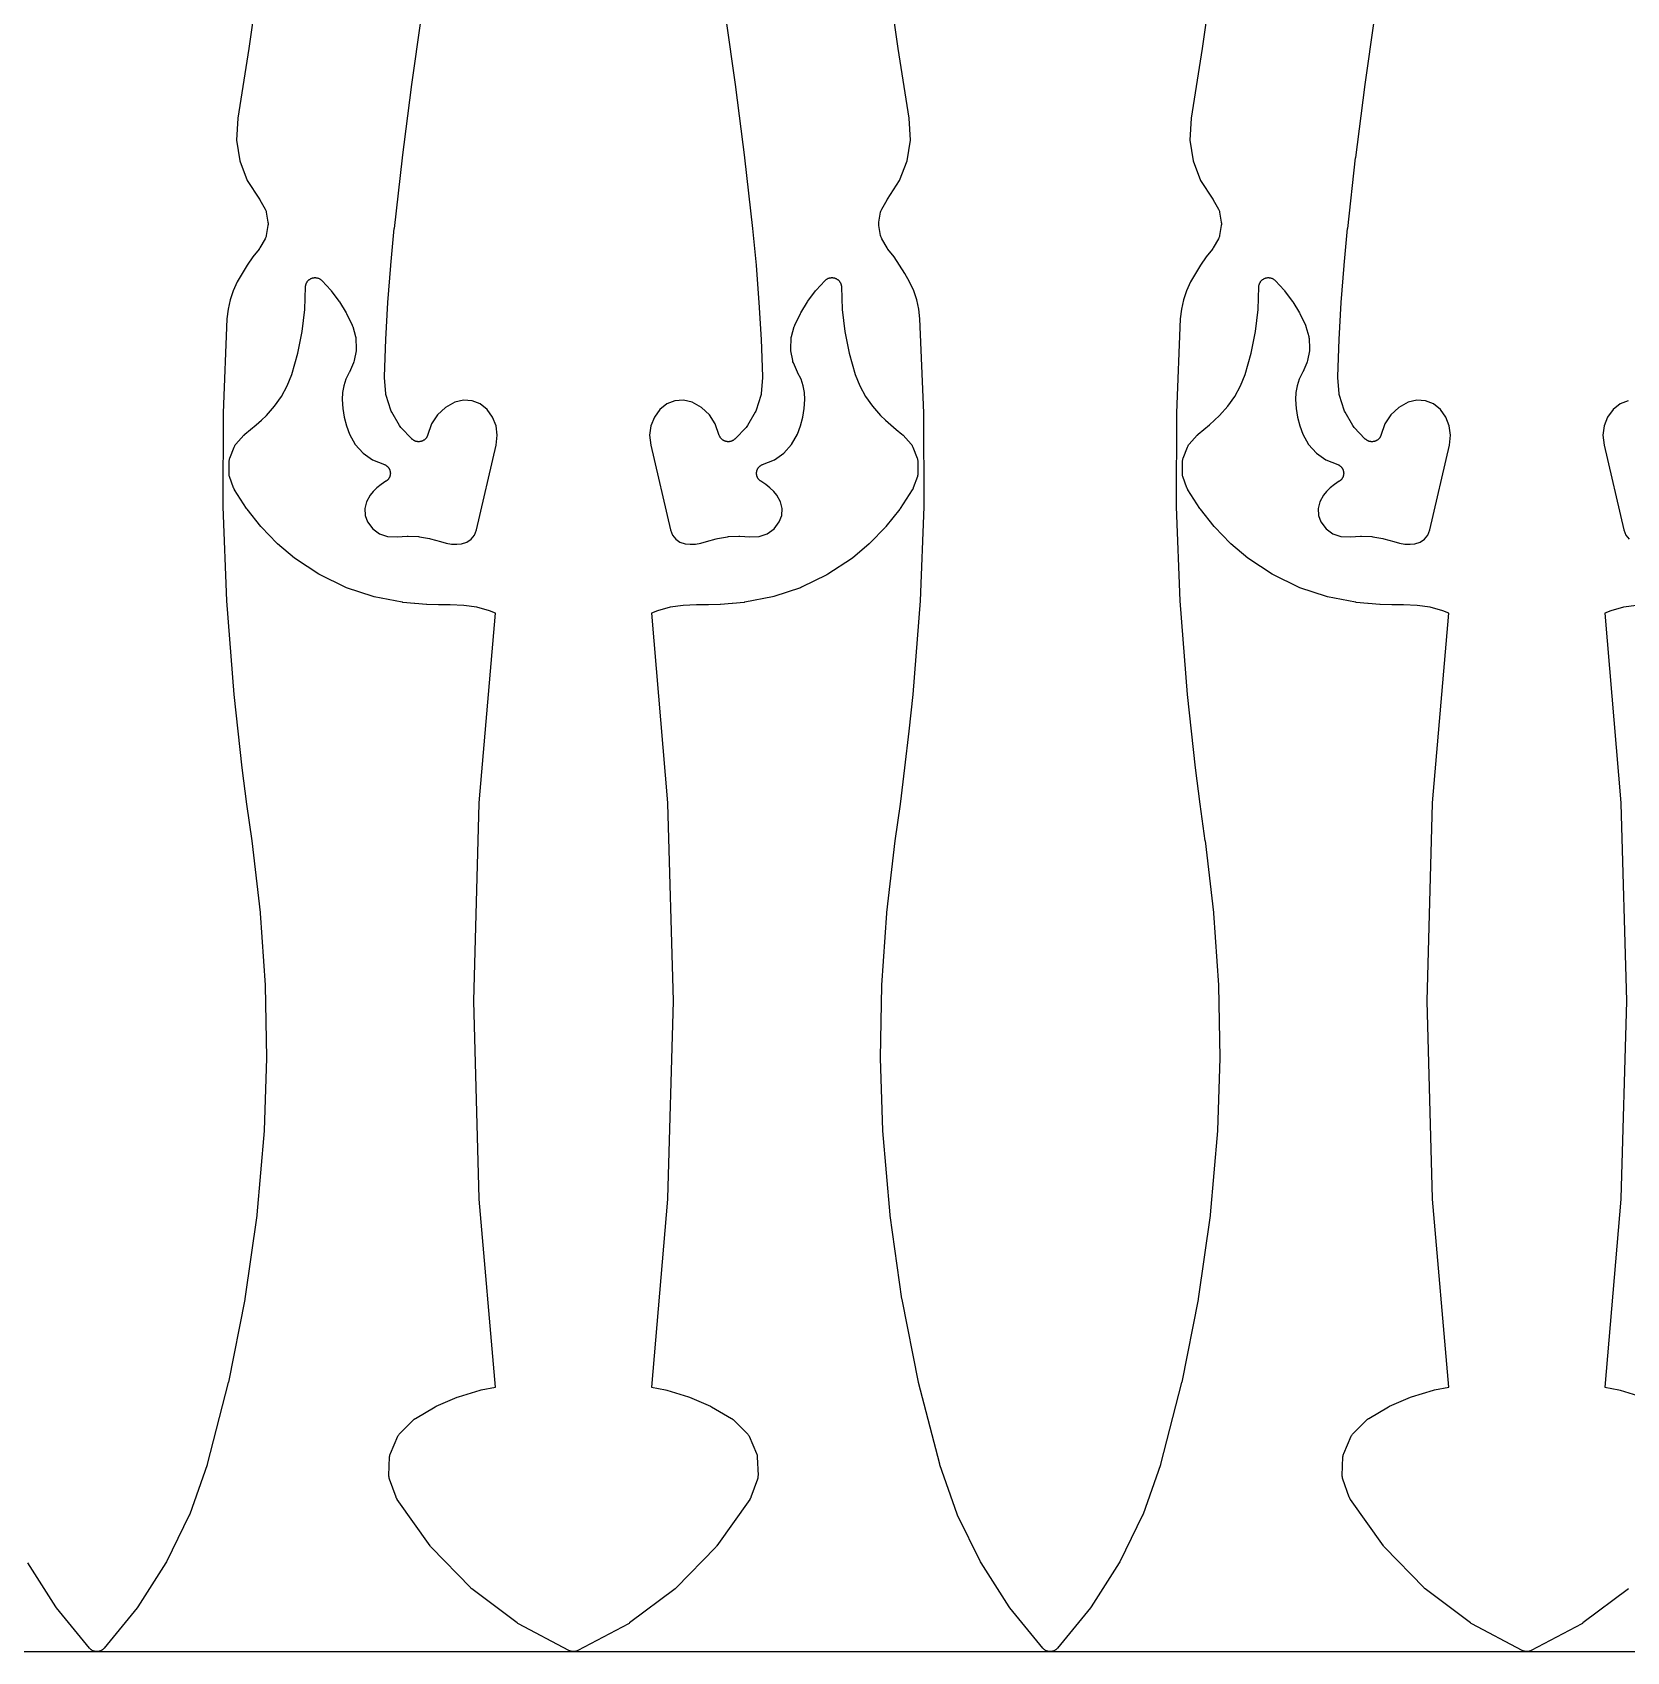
# Model space of a CAD drawing. Header units: metres. Extents: x 0 to 3000, y 0 to 1240.
# Drawn here: x 1358.7 to 1693.2, y 0 to 339.7 of the extents above; entities that cross this region are included whole.
import ezdxf

# ---------------------------------------------------------------- set-up
doc = ezdxf.new("R2010")
doc.units = ezdxf.units.M

msp = doc.modelspace()

# ---------------------------------------------------------------- linework, layer by layer
at = {"color": 7}
msp.add_lwpolyline([(0, 0), (3000, 0), (3000, 1240), (0, 1240), (0, 0)], close=True, dxfattribs=at)
at = {"color": 1}
for points in [[(1406.26, 351.08), (1404.14, 336.32), (1404.14, 336.29), (1401.82, 321.67), (1401.56, 317.08), (1402.25, 312.71), (1403.84, 308.58), (1406.42, 304.66), (1406.45, 304.61), (1406.49, 304.55), (1407.58, 302.62), (1407.66, 302.47), (1407.72, 302.31), (1407.77, 302.14), (1407.81, 301.97), (1408.17, 299.85), (1408.2, 299.62), (1408.2, 299.4), (1408.17, 299.17), (1407.81, 297.05), (1407.77, 296.88), (1407.72, 296.72), (1407.66, 296.56), (1407.58, 296.4), (1406.49, 294.47), (1406.46, 294.43), (1406.44, 294.39), (1406.41, 294.35), (1406.38, 294.31), (1406.35, 294.27), (1406.32, 294.23), (1405.02, 292.56), (1403.83, 290.86), (1402.73, 289.11), (1401.74, 287.33), (1400.88, 285.48), (1400.24, 283.57), (1399.8, 281.61), (1399.57, 279.57), (1398.75, 259.88), (1398.72, 240.15), (1399.48, 220.44), (1401.02, 200.75), (1401.82, 193.09), (1402.71, 185.42), (1403.69, 177.77), (1404.75, 170.11), (1404.75, 170.09), (1404.76, 170.07), (1406.55, 155.03), (1406.56, 154.93), (1407.59, 139.82), (1407.59, 139.72), (1407.86, 124.58), (1407.86, 124.48), (1407.37, 109.34), (1407.37, 109.28), (1407.36, 109.23), (1405.85, 91.61), (1405.84, 91.5), (1403.35, 74), (1403.33, 73.89), (1399.88, 56.55), (1399.85, 56.44), (1395.44, 39.32), (1395.41, 39.23), (1395.39, 39.15), (1391.75, 28.82), (1391.66, 28.61), (1386.88, 18.8), (1386.76, 18.6), (1380.88, 9.4), (1380.74, 9.21), (1373.81, 0.73), (1373.81, 0.73), (1373.81, 0.73), (1373.74, 0.66), (1373.68, 0.59), (1373.68, 0.59), (1373.67, 0.58), (1373.6, 0.52), (1373.53, 0.46), (1373.53, 0.45), (1373.53, 0.45), (1373.45, 0.4), (1373.38, 0.34), (1373.37, 0.34), (1373.37, 0.33), (1373.29, 0.29), (1373.21, 0.24), (1373.2, 0.24), (1373.2, 0.23), (1373.12, 0.19), (1373.03, 0.15), (1373.03, 0.15), (1373.02, 0.15), (1372.93, 0.12), (1372.85, 0.09), (1372.84, 0.09), (1372.84, 0.08), (1372.75, 0.06), (1372.66, 0.04), (1372.65, 0.04), (1372.65, 0.04), (1372.56, 0.02), (1372.46, 0.01), (1372.46, 0.01), (1372.45, 0.01), (1372.36, 0), (1372.27, 0), (1372.26, 0), (1372.26, 0), (1372.16, 0), (1372.07, 0.01), (1372.07, 0.01), (1372.06, 0.01), (1371.97, 0.02), (1371.88, 0.04), (1371.87, 0.04), (1371.87, 0.04), (1371.78, 0.06), (1371.69, 0.08), (1371.68, 0.09), (1371.68, 0.09), (1371.59, 0.12), (1371.5, 0.15), (1371.5, 0.15), (1371.49, 0.15), (1371.41, 0.19), (1371.32, 0.23), (1371.32, 0.24), (1371.32, 0.24), (1371.23, 0.29), (1371.15, 0.33), (1371.15, 0.34), (1371.15, 0.34), (1371.07, 0.4), (1371, 0.45), (1370.99, 0.45), (1370.99, 0.46), (1370.92, 0.52), (1370.85, 0.58), (1370.85, 0.59), (1370.84, 0.59), (1370.78, 0.66), (1370.72, 0.73), (1370.72, 0.73), (1370.71, 0.73), (1363.78, 9.21), (1363.65, 9.4), (1357.76, 18.6)], [(1606.26, 351.08), (1604.14, 336.32), (1604.14, 336.29), (1601.82, 321.67), (1601.56, 317.08), (1602.25, 312.71), (1603.84, 308.58), (1606.42, 304.66), (1606.45, 304.61), (1606.49, 304.55), (1607.58, 302.62), (1607.66, 302.47), (1607.72, 302.31), (1607.77, 302.14), (1607.81, 301.97), (1608.17, 299.85), (1608.2, 299.62), (1608.2, 299.4), (1608.17, 299.17), (1607.81, 297.05), (1607.77, 296.88), (1607.72, 296.72), (1607.66, 296.56), (1607.58, 296.4), (1606.49, 294.47), (1606.46, 294.43), (1606.44, 294.39), (1606.41, 294.35), (1606.38, 294.31), (1606.35, 294.27), (1606.32, 294.23), (1605.02, 292.56), (1603.83, 290.86), (1602.73, 289.11), (1601.74, 287.33), (1600.88, 285.48), (1600.24, 283.57), (1599.8, 281.61), (1599.57, 279.57), (1598.75, 259.88), (1598.72, 240.15), (1599.48, 220.44), (1601.02, 200.75), (1601.82, 193.09), (1602.71, 185.42), (1603.69, 177.77), (1604.75, 170.11), (1604.75, 170.09), (1604.76, 170.07), (1606.55, 155.03), (1606.56, 154.93), (1607.59, 139.82), (1607.59, 139.72), (1607.86, 124.58), (1607.86, 124.48), (1607.37, 109.34), (1607.37, 109.28), (1607.36, 109.23), (1605.85, 91.61), (1605.84, 91.5), (1603.35, 74), (1603.33, 73.89), (1599.88, 56.55), (1599.85, 56.44), (1595.44, 39.32), (1595.41, 39.23), (1595.39, 39.15), (1591.75, 28.82), (1591.66, 28.61), (1586.88, 18.8), (1586.76, 18.6), (1580.88, 9.4), (1580.74, 9.21), (1573.81, 0.73), (1573.81, 0.73), (1573.81, 0.73), (1573.74, 0.66), (1573.68, 0.59), (1573.68, 0.59), (1573.67, 0.58), (1573.6, 0.52), (1573.53, 0.46), (1573.53, 0.45), (1573.53, 0.45), (1573.45, 0.4), (1573.38, 0.34), (1573.37, 0.34), (1573.37, 0.33), (1573.29, 0.29), (1573.21, 0.24), (1573.2, 0.24), (1573.2, 0.23), (1573.12, 0.19), (1573.03, 0.15), (1573.03, 0.15), (1573.02, 0.15), (1572.93, 0.12), (1572.85, 0.09), (1572.84, 0.09), (1572.84, 0.08), (1572.75, 0.06), (1572.66, 0.04), (1572.65, 0.04), (1572.65, 0.04), (1572.56, 0.02), (1572.46, 0.01), (1572.46, 0.01), (1572.45, 0.01), (1572.36, 0), (1572.27, 0), (1572.26, 0), (1572.26, 0), (1572.16, 0), (1572.07, 0.01), (1572.07, 0.01), (1572.06, 0.01), (1571.97, 0.02), (1571.88, 0.04), (1571.87, 0.04), (1571.87, 0.04), (1571.78, 0.06), (1571.69, 0.08), (1571.68, 0.09), (1571.68, 0.09), (1571.59, 0.12), (1571.5, 0.15), (1571.5, 0.15), (1571.49, 0.15), (1571.41, 0.19), (1571.32, 0.23), (1571.32, 0.24), (1571.32, 0.24), (1571.23, 0.29), (1571.15, 0.33), (1571.15, 0.34), (1571.15, 0.34), (1571.07, 0.4), (1571, 0.45), (1570.99, 0.45), (1570.99, 0.46), (1570.92, 0.52), (1570.85, 0.58), (1570.85, 0.59), (1570.84, 0.59), (1570.78, 0.66), (1570.72, 0.73), (1570.72, 0.73), (1570.71, 0.73), (1563.78, 9.21), (1563.65, 9.4), (1557.76, 18.6), (1557.65, 18.8), (1552.86, 28.61), (1552.77, 28.82), (1549.14, 39.15), (1549.11, 39.23), (1549.09, 39.32), (1544.67, 56.44), (1544.65, 56.55), (1541.19, 73.89), (1541.17, 74), (1538.68, 91.5), (1538.67, 91.61), (1537.16, 109.23), (1537.16, 109.28), (1537.15, 109.34), (1536.66, 124.48), (1536.66, 124.58), (1536.93, 139.72), (1536.94, 139.82), (1537.97, 154.93), (1537.98, 155.03), (1539.77, 170.07), (1539.77, 170.09), (1539.77, 170.11), (1540.84, 177.77), (1541.81, 185.42), (1542.7, 193.09), (1543.5, 200.75), (1545.05, 220.44), (1545.81, 240.15), (1545.78, 259.88), (1544.95, 279.57), (1544.72, 281.61), (1544.28, 283.57), (1543.64, 285.48), (1542.79, 287.33), (1541.79, 289.11), (1540.69, 290.86), (1539.51, 292.56), (1538.2, 294.23), (1538.17, 294.27), (1538.14, 294.31), (1538.12, 294.35), (1538.09, 294.39), (1538.06, 294.43), (1538.04, 294.47), (1536.94, 296.4), (1536.87, 296.56), (1536.8, 296.72), (1536.75, 296.88), (1536.71, 297.05), (1536.35, 299.17), (1536.32, 299.4), (1536.32, 299.62), (1536.35, 299.85), (1536.71, 301.97), (1536.75, 302.14), (1536.8, 302.31), (1536.87, 302.47), (1536.94, 302.62), (1538.04, 304.55), (1538.07, 304.61), (1538.11, 304.66), (1540.68, 308.58), (1542.28, 312.71), (1542.97, 317.08), (1542.7, 321.67), (1540.38, 336.29), (1540.38, 336.32), (1538.26, 351.08)], [(1504.14, 342.98), (1506.26, 328.22), (1506.26, 328.19), (1508.16, 313.4), (1508.16, 313.37), (1509.84, 298.56), (1509.84, 298.54), (1509.84, 298.53), (1510.58, 290.81), (1510.59, 290.77), (1511.18, 283.04), (1511.18, 283), (1511.63, 275.26), (1511.63, 275.22), (1511.93, 267.47), (1511.93, 267.45), (1511.93, 267.42), (1511.93, 267.35), (1511.93, 267.28), (1511.93, 267.25), (1511.93, 267.23), (1511.65, 263.94), (1511.62, 263.72), (1511.56, 263.5), (1510.57, 260.4), (1510.49, 260.19), (1510.39, 259.99), (1508.74, 257.18), (1508.61, 257), (1508.47, 256.82), (1506.2, 254.43), (1506.14, 254.37), (1506.08, 254.31), (1506.07, 254.3), (1506.06, 254.29), (1505.99, 254.24), (1505.93, 254.19), (1505.92, 254.18), (1505.9, 254.17), (1505.83, 254.13), (1505.76, 254.08), (1505.75, 254.07), (1505.74, 254.07), (1505.66, 254.03), (1505.59, 253.99), (1505.58, 253.98), (1505.56, 253.98), (1505.49, 253.95), (1505.41, 253.91), (1505.39, 253.91), (1505.38, 253.91), (1505.3, 253.88), (1505.22, 253.86), (1505.21, 253.86), (1505.19, 253.85), (1505.11, 253.84), (1505.03, 253.82), (1505.01, 253.82), (1505, 253.82), (1504.92, 253.81), (1504.83, 253.8), (1504.82, 253.8), (1504.8, 253.8), (1504.72, 253.8), (1504.64, 253.81), (1504.62, 253.81), (1504.61, 253.81), (1504.52, 253.82), (1504.44, 253.83), (1504.43, 253.83), (1504.41, 253.83), (1504.33, 253.85), (1504.25, 253.87), (1504.23, 253.87), (1504.22, 253.87), (1504.14, 253.9), (1504.06, 253.92), (1504.05, 253.93), (1504.03, 253.93), (1503.96, 253.97), (1503.88, 254), (1503.87, 254.01), (1503.85, 254.01), (1503.78, 254.05), (1503.71, 254.09), (1503.7, 254.1), (1503.68, 254.11), (1503.61, 254.16), (1503.55, 254.2), (1503.53, 254.21), (1503.52, 254.22), (1503.46, 254.28), (1503.39, 254.33), (1503.38, 254.34), (1503.37, 254.35), (1503.32, 254.41), (1503.26, 254.47), (1503.25, 254.48), (1503.24, 254.49), (1503.19, 254.56), (1503.13, 254.62), (1503.13, 254.63), (1503.12, 254.64), (1503.07, 254.72), (1503.03, 254.78), (1503.02, 254.8), (1503.01, 254.81), (1502.97, 254.88), (1502.93, 254.96), (1502.93, 254.97), (1502.92, 254.99), (1502.89, 255.06), (1502.86, 255.14), (1502.02, 257.54), (1500.78, 259.43), (1499.13, 260.97), (1497.15, 262.07), (1495.32, 262.5), (1493.52, 262.37), (1491.84, 261.72), (1490.37, 260.54), (1489.23, 258.95), (1488.51, 257.13), (1488.24, 255.2), (1488.47, 253.1), (1492.59, 235.32), (1493.05, 234.17), (1493.72, 233.34), (1494.6, 232.74), (1495.73, 232.39), (1496.76, 232.29), (1497.87, 232.33), (1498.98, 232.51), (1500.17, 232.85), (1502.23, 233.46), (1502.46, 233.51), (1504.57, 233.86), (1504.8, 233.89), (1506.94, 234), (1507.18, 233.99), (1509.23, 233.86), (1511.25, 233.91), (1512.92, 234.48), (1514.36, 235.51), (1515.45, 236.97), (1515.95, 238.36), (1516.04, 239.8), (1515.72, 241.22), (1514.94, 242.6), (1514.28, 243.37), (1513.48, 244.15), (1512.61, 244.84), (1511.59, 245.5), (1511.57, 245.51), (1511.54, 245.53), (1511.49, 245.57), (1511.43, 245.61), (1511.41, 245.63), (1511.39, 245.65), (1511.34, 245.69), (1511.28, 245.74), (1511.26, 245.76), (1511.24, 245.78), (1511.2, 245.83), (1511.15, 245.88), (1511.13, 245.91), (1511.11, 245.93), (1511.07, 245.98), (1511.03, 246.04), (1511.01, 246.06), (1511, 246.09), (1510.96, 246.15), (1510.93, 246.21), (1510.91, 246.23), (1510.9, 246.26), (1510.87, 246.32), (1510.84, 246.38), (1510.83, 246.41), (1510.82, 246.44), (1510.79, 246.5), (1510.77, 246.57), (1510.76, 246.59), (1510.75, 246.62), (1510.74, 246.69), (1510.72, 246.76), (1510.71, 246.78), (1510.71, 246.81), (1510.7, 246.88), (1510.69, 246.95), (1510.69, 246.98), (1510.68, 247.01), (1510.68, 247.08), (1510.67, 247.14), (1510.68, 247.17), (1510.67, 247.2), (1510.68, 247.27), (1510.68, 247.34), (1510.68, 247.37), (1510.69, 247.4), (1510.7, 247.47), (1510.71, 247.54), (1510.71, 247.56), (1510.72, 247.59), (1510.74, 247.66), (1510.75, 247.73), (1510.76, 247.75), (1510.77, 247.78), (1510.79, 247.85), (1510.81, 247.91), (1510.83, 247.94), (1510.84, 247.97), (1510.87, 248.03), (1510.9, 248.09), (1510.91, 248.12), (1510.92, 248.14), (1510.96, 248.2), (1510.99, 248.26), (1511.01, 248.28), (1511.03, 248.31), (1511.07, 248.36), (1511.11, 248.42), (1511.13, 248.44), (1511.14, 248.47), (1511.19, 248.52), (1511.24, 248.57), (1511.26, 248.59), (1511.28, 248.61), (1511.33, 248.66), (1511.38, 248.7), (1511.4, 248.72), (1511.42, 248.74), (1511.48, 248.78), (1511.54, 248.82), (1511.56, 248.84), (1511.58, 248.85), (1511.64, 248.89), (1511.7, 248.93), (1511.73, 248.94), (1511.75, 248.95), (1511.82, 248.98), (1511.88, 249.01), (1511.91, 249.02), (1511.93, 249.03), (1514.42, 250.03), (1516.41, 251.41), (1518.03, 253.2), (1519.26, 255.4), (1519.88, 257.11), (1520.36, 258.93), (1520.67, 260.79), (1520.8, 262.65), (1520.73, 264.12), (1520.47, 265.54), (1520.01, 266.92), (1519.29, 268.34), (1519.28, 268.38), (1519.25, 268.43), (1518.39, 270.38), (1518.31, 270.59), (1518.25, 270.82), (1517.87, 272.89), (1517.84, 273.12), (1517.84, 273.35), (1517.93, 275.45), (1517.95, 275.68), (1518.01, 275.91), (1518.59, 277.96), (1518.61, 278.02), (1518.63, 278.09), (1518.64, 278.12), (1518.65, 278.15), (1518.68, 278.21), (1518.71, 278.27), (1519.86, 280.69), (1519.95, 280.87), (1521.34, 283.16), (1521.45, 283.32), (1523.06, 285.46), (1523.19, 285.61), (1525.01, 287.58), (1525.01, 287.58), (1525.01, 287.59), (1525.08, 287.65), (1525.15, 287.72), (1525.15, 287.72), (1525.15, 287.72), (1525.23, 287.78), (1525.3, 287.84), (1525.3, 287.84), (1525.31, 287.85), (1525.39, 287.9), (1525.47, 287.95), (1525.47, 287.95), (1525.47, 287.95), (1525.56, 288), (1525.64, 288.04), (1525.64, 288.04), (1525.65, 288.04), (1525.73, 288.08), (1525.82, 288.11), (1525.83, 288.12), (1525.83, 288.12), (1525.92, 288.14), (1526.01, 288.17), (1526.01, 288.17), (1526.02, 288.17), (1526.11, 288.19), (1526.2, 288.21), (1526.21, 288.21), (1526.21, 288.21), (1526.3, 288.21), (1526.4, 288.22), (1526.4, 288.22), (1526.41, 288.22), (1526.5, 288.22), (1526.6, 288.22), (1526.6, 288.22), (1526.6, 288.22), (1526.7, 288.21), (1526.79, 288.2), (1526.79, 288.2), (1526.8, 288.2), (1526.89, 288.18), (1526.98, 288.16), (1526.99, 288.16), (1526.99, 288.16), (1527.08, 288.13), (1527.17, 288.1), (1527.17, 288.1), (1527.18, 288.1), (1527.26, 288.06), (1527.35, 288.02), (1527.35, 288.02), (1527.36, 288.02), (1527.44, 287.98), (1527.52, 287.93), (1527.53, 287.93), (1527.53, 287.93), (1527.61, 287.87), (1527.68, 287.82), (1527.69, 287.82), (1527.69, 287.82), (1527.76, 287.75), (1527.84, 287.69), (1527.84, 287.69), (1527.84, 287.69), (1527.91, 287.62), (1527.97, 287.55), (1527.97, 287.55), (1527.98, 287.55), (1528.04, 287.47), (1528.1, 287.4), (1528.1, 287.4), (1528.1, 287.39), (1528.15, 287.31), (1528.2, 287.24), (1528.2, 287.23), (1528.21, 287.23), (1528.25, 287.15), (1528.29, 287.06), (1528.29, 287.06), (1528.3, 287.06), (1528.33, 286.97), (1528.37, 286.88), (1528.37, 286.88), (1528.37, 286.87), (1528.4, 286.78), (1528.42, 286.69), (1528.42, 286.69), (1528.42, 286.69), (1528.44, 286.59), (1528.46, 286.5), (1528.46, 286.5), (1528.46, 286.49), (1528.47, 286.4), (1528.48, 286.3), (1528.48, 286.3), (1528.48, 286.3), (1528.65, 281.55), (1529.19, 276.93), (1530.1, 272.36), (1531.38, 267.89), (1532.32, 265.52), (1533.52, 263.3), (1534.97, 261.25), (1536.69, 259.33), (1537.74, 258.33), (1538.85, 257.32), (1539.99, 256.35), (1541.18, 255.39), (1541.23, 255.34), (1541.28, 255.3), (1541.3, 255.28), (1541.33, 255.26), (1541.37, 255.21), (1541.42, 255.16), (1543.1, 253.26), (1543.22, 253.12), (1543.32, 252.97), (1543.4, 252.82), (1543.47, 252.65), (1544.36, 250.35), (1544.41, 250.19), (1544.45, 250.02), (1544.48, 249.84), (1544.49, 249.67), (1544.52, 247.21), (1544.52, 247.03), (1544.5, 246.85), (1544.46, 246.67), (1544.41, 246.5), (1543.55, 244.12), (1543.54, 244.08), (1543.53, 244.05), (1543.5, 243.99), (1543.5, 243.99), (1543.48, 243.93), (1543.46, 243.9), (1543.45, 243.87), (1543.41, 243.82), (1543.38, 243.76), (1543.37, 243.73), (1543.35, 243.7), (1540.82, 239.8), (1540.71, 239.64), (1537.82, 236.02), (1537.69, 235.87), (1534.46, 232.54), (1534.32, 232.41), (1530.77, 229.41), (1530.76, 229.4), (1530.75, 229.38), (1530.68, 229.34), (1530.62, 229.29), (1530.6, 229.28), (1530.59, 229.27), (1525.66, 225.99), (1525.43, 225.86), (1520.13, 223.27), (1519.89, 223.17), (1514.3, 221.31), (1514.04, 221.24), (1508.23, 220.13), (1508.14, 220.12), (1508.06, 220.1), (1505.62, 219.85), (1505.55, 219.84), (1503.11, 219.67), (1503.04, 219.67), (1500.59, 219.58), (1500.52, 219.58), (1498.1, 219.59), (1495.27, 219.48), (1492.55, 219.07), (1489.9, 218.36), (1488.61, 217.85), (1492.01, 178.05), (1492.02, 177.94), (1493.19, 136.55), (1493.19, 136.44), (1492.02, 95.05), (1492.01, 94.93), (1488.64, 55.46), (1491.59, 54.92), (1491.82, 54.87), (1496.42, 53.47), (1496.63, 53.39), (1501.04, 51.46), (1501.25, 51.36), (1505.41, 48.93), (1505.46, 48.9), (1505.51, 48.87), (1505.54, 48.85), (1505.58, 48.82), (1505.62, 48.79), (1505.66, 48.76), (1505.7, 48.73), (1505.73, 48.7), (1505.77, 48.66), (1505.81, 48.63), (1508.68, 45.79), (1508.81, 45.65), (1508.93, 45.5), (1509.03, 45.34), (1509.11, 45.17), (1510.67, 41.59), (1510.73, 41.41), (1510.78, 41.23), (1510.82, 41.05), (1510.83, 40.86), (1510.98, 36.96), (1510.97, 36.77), (1510.95, 36.58), (1510.92, 36.4), (1510.86, 36.21), (1509.5, 32.42), (1509.47, 32.35), (1509.44, 32.28), (1509.43, 32.26), (1509.42, 32.24), (1509.38, 32.17), (1509.35, 32.1), (1509.34, 32.08), (1509.33, 32.06), (1509.29, 32), (1509.25, 31.94), (1502.32, 22.16), (1502.22, 22.03), (1502.12, 21.92), (1493.81, 13.38), (1493.7, 13.27), (1493.58, 13.17), (1484.05, 6.02), (1483.92, 5.93), (1483.79, 5.85), (1473.2, 0.23), (1473.12, 0.19), (1473.03, 0.15), (1473.03, 0.15), (1473.02, 0.15), (1472.93, 0.12), (1472.85, 0.09), (1472.84, 0.09), (1472.84, 0.08), (1472.75, 0.06), (1472.66, 0.04), (1472.65, 0.04), (1472.65, 0.04), (1472.56, 0.02), (1472.46, 0.01), (1472.46, 0.01), (1472.45, 0.01), (1472.36, 0), (1472.27, 0), (1472.26, 0), (1472.26, 0), (1472.16, 0), (1472.07, 0.01), (1472.07, 0.01), (1472.06, 0.01), (1471.97, 0.02), (1471.88, 0.04), (1471.87, 0.04), (1471.87, 0.04), (1471.78, 0.06), (1471.69, 0.08), (1471.68, 0.09), (1471.68, 0.09), (1471.59, 0.12), (1471.5, 0.15), (1471.5, 0.15), (1471.49, 0.15), (1471.41, 0.19), (1471.32, 0.23), (1460.74, 5.85), (1460.6, 5.93), (1460.48, 6.02), (1450.95, 13.17), (1450.83, 13.27), (1450.71, 13.38), (1442.4, 21.92), (1442.3, 22.03), (1442.2, 22.16), (1435.28, 31.94), (1435.24, 32), (1435.2, 32.06), (1435.19, 32.08), (1435.17, 32.1), (1435.14, 32.17), (1435.1, 32.24), (1435.09, 32.26), (1435.08, 32.28), (1435.06, 32.35), (1435.03, 32.42), (1433.66, 36.21), (1433.61, 36.4), (1433.57, 36.58), (1433.55, 36.77), (1433.55, 36.96), (1433.69, 40.86), (1433.71, 41.05), (1433.74, 41.23), (1433.79, 41.41), (1433.86, 41.59), (1435.41, 45.17), (1435.5, 45.34), (1435.6, 45.5), (1435.71, 45.65), (1435.84, 45.79), (1438.71, 48.63), (1438.75, 48.66), (1438.79, 48.7), (1438.83, 48.73), (1438.86, 48.76), (1438.9, 48.79), (1438.95, 48.82), (1438.98, 48.85), (1439.02, 48.87), (1439.07, 48.9), (1439.11, 48.93), (1443.28, 51.36), (1443.49, 51.46), (1447.89, 53.39), (1448.11, 53.47), (1452.71, 54.87), (1452.93, 54.92), (1455.89, 55.46), (1452.51, 94.93), (1452.51, 95.05), (1451.33, 136.44), (1451.33, 136.55), (1452.51, 177.94), (1452.51, 178.05), (1455.91, 217.85), (1454.63, 218.36), (1451.97, 219.07), (1449.25, 219.48), (1446.42, 219.59), (1444.01, 219.58), (1443.94, 219.58), (1441.49, 219.67), (1441.42, 219.67), (1438.97, 219.84), (1438.9, 219.85), (1436.46, 220.1), (1436.38, 220.12), (1436.3, 220.13), (1430.48, 221.24), (1430.23, 221.31), (1424.64, 223.17), (1424.39, 223.27), (1419.09, 225.86), (1418.86, 225.99), (1413.93, 229.27), (1413.92, 229.28), (1413.91, 229.29), (1413.84, 229.34), (1413.78, 229.38), (1413.76, 229.4), (1413.75, 229.41), (1410.2, 232.41), (1410.06, 232.54), (1406.83, 235.87), (1406.7, 236.02), (1403.82, 239.64), (1403.7, 239.8), (1401.18, 243.7), (1401.16, 243.73), (1401.14, 243.76), (1401.11, 243.82), (1401.08, 243.87), (1401.06, 243.9), (1401.05, 243.93), (1401.02, 243.99), (1401, 244.05), (1400.99, 244.08), (1400.97, 244.12), (1400.12, 246.5), (1400.06, 246.67), (1400.03, 246.85), (1400.01, 247.03), (1400, 247.21), (1400.04, 249.67), (1400.05, 249.84), (1400.07, 250.02), (1400.11, 250.19), (1400.17, 250.35), (1401.05, 252.65), (1401.12, 252.82), (1401.21, 252.97), (1401.31, 253.12), (1401.42, 253.26), (1403.1, 255.16), (1403.15, 255.21), (1403.2, 255.26), (1403.22, 255.28), (1403.24, 255.3), (1403.29, 255.34), (1403.34, 255.39), (1404.53, 256.35), (1405.67, 257.32), (1406.78, 258.33), (1407.83, 259.33), (1409.56, 261.25), (1411.01, 263.3), (1412.21, 265.52), (1413.15, 267.89), (1414.42, 272.36), (1415.33, 276.93), (1415.88, 281.55), (1416.05, 286.3), (1416.05, 286.3), (1416.05, 286.3), (1416.06, 286.4), (1416.06, 286.49), (1416.07, 286.5), (1416.07, 286.5), (1416.08, 286.59), (1416.1, 286.69), (1416.1, 286.69), (1416.1, 286.69), (1416.13, 286.78), (1416.16, 286.87), (1416.16, 286.88), (1416.16, 286.88), (1416.19, 286.97), (1416.23, 287.06), (1416.23, 287.06), (1416.23, 287.06), (1416.27, 287.15), (1416.32, 287.23), (1416.32, 287.23), (1416.32, 287.24), (1416.37, 287.31), (1416.42, 287.39), (1416.43, 287.4), (1416.43, 287.4), (1416.49, 287.47), (1416.55, 287.55), (1416.55, 287.55), (1416.55, 287.55), (1416.62, 287.62), (1416.68, 287.69), (1416.69, 287.69), (1416.69, 287.69), (1416.76, 287.75), (1416.83, 287.82), (1416.84, 287.82), (1416.84, 287.82), (1416.92, 287.87), (1417, 287.93), (1417, 287.93), (1417, 287.93), (1417.08, 287.98), (1417.17, 288.02), (1417.17, 288.02), (1417.17, 288.02), (1417.26, 288.06), (1417.35, 288.1), (1417.35, 288.1), (1417.35, 288.1), (1417.44, 288.13), (1417.54, 288.16), (1417.54, 288.16), (1417.54, 288.16), (1417.63, 288.18), (1417.73, 288.2), (1417.73, 288.2), (1417.73, 288.2), (1417.83, 288.21), (1417.92, 288.22), (1417.93, 288.22), (1417.93, 288.22), (1418.02, 288.22), (1418.12, 288.22), (1418.12, 288.22), (1418.12, 288.22), (1418.22, 288.21), (1418.31, 288.21), (1418.32, 288.21), (1418.32, 288.21), (1418.41, 288.19), (1418.51, 288.17), (1418.51, 288.17), (1418.51, 288.17), (1418.6, 288.14), (1418.7, 288.12), (1418.7, 288.12), (1418.7, 288.11), (1418.79, 288.08), (1418.88, 288.04), (1418.88, 288.04), (1418.88, 288.04), (1418.97, 288), (1419.05, 287.95), (1419.05, 287.95), (1419.06, 287.95), (1419.14, 287.9), (1419.22, 287.85), (1419.22, 287.84), (1419.22, 287.84), (1419.3, 287.78), (1419.37, 287.72), (1419.37, 287.72), (1419.37, 287.72), (1419.44, 287.65), (1419.51, 287.59), (1419.51, 287.58), (1419.51, 287.58), (1421.34, 285.61), (1421.46, 285.46), (1423.07, 283.32), (1423.19, 283.16), (1424.57, 280.87), (1424.67, 280.69), (1425.82, 278.27), (1425.84, 278.21), (1425.87, 278.15), (1425.88, 278.12), (1425.89, 278.09), (1425.91, 278.02), (1425.94, 277.96), (1426.52, 275.91), (1426.57, 275.68), (1426.59, 275.45), (1426.69, 273.35), (1426.69, 273.12), (1426.66, 272.89), (1426.27, 270.82), (1426.21, 270.59), (1426.13, 270.38), (1425.27, 268.43), (1425.25, 268.38), (1425.23, 268.34), (1424.52, 266.92), (1424.06, 265.54), (1423.79, 264.12), (1423.73, 262.65), (1423.86, 260.79), (1424.16, 258.93), (1424.64, 257.11), (1425.26, 255.4), (1426.49, 253.2), (1428.12, 251.41), (1430.1, 250.03), (1432.59, 249.03), (1432.62, 249.02), (1432.65, 249.01), (1432.71, 248.98), (1432.77, 248.95), (1432.8, 248.94), (1432.82, 248.93), (1432.88, 248.89), (1432.94, 248.85), (1432.96, 248.84), (1432.99, 248.82), (1433.04, 248.78), (1433.1, 248.74), (1433.12, 248.72), (1433.14, 248.7), (1433.19, 248.66), (1433.25, 248.61), (1433.27, 248.59), (1433.29, 248.57), (1433.33, 248.52), (1433.38, 248.47), (1433.4, 248.44), (1433.42, 248.42), (1433.46, 248.36), (1433.5, 248.31), (1433.51, 248.28), (1433.53, 248.26), (1433.57, 248.2), (1433.6, 248.14), (1433.61, 248.12), (1433.63, 248.09), (1433.66, 248.03), (1433.69, 247.97), (1433.7, 247.94), (1433.71, 247.91), (1433.73, 247.85), (1433.76, 247.78), (1433.76, 247.75), (1433.77, 247.73), (1433.79, 247.66), (1433.81, 247.59), (1433.81, 247.56), (1433.82, 247.54), (1433.83, 247.47), (1433.84, 247.4), (1433.84, 247.37), (1433.84, 247.34), (1433.85, 247.27), (1433.85, 247.2), (1433.85, 247.17), (1433.85, 247.14), (1433.84, 247.08), (1433.84, 247.01), (1433.84, 246.98), (1433.84, 246.95), (1433.83, 246.88), (1433.82, 246.81), (1433.81, 246.78), (1433.8, 246.76), (1433.79, 246.69), (1433.77, 246.62), (1433.76, 246.59), (1433.75, 246.57), (1433.73, 246.5), (1433.71, 246.44), (1433.69, 246.41), (1433.68, 246.38), (1433.65, 246.32), (1433.63, 246.26), (1433.61, 246.23), (1433.6, 246.21), (1433.56, 246.15), (1433.53, 246.09), (1433.51, 246.06), (1433.49, 246.04), (1433.45, 245.98), (1433.41, 245.93), (1433.39, 245.91), (1433.37, 245.88), (1433.33, 245.83), (1433.28, 245.78), (1433.26, 245.76), (1433.24, 245.74), (1433.19, 245.69), (1433.14, 245.65), (1433.11, 245.63), (1433.09, 245.61), (1433.04, 245.57), (1432.98, 245.53), (1432.96, 245.51), (1432.93, 245.5), (1431.91, 244.84), (1431.04, 244.15), (1430.24, 243.37), (1429.58, 242.6), (1428.81, 241.22), (1428.49, 239.8), (1428.57, 238.36), (1429.08, 236.97), (1430.17, 235.51), (1431.6, 234.48), (1433.27, 233.91), (1435.3, 233.86), (1437.35, 233.99), (1437.58, 234), (1439.72, 233.89), (1439.95, 233.86), (1442.07, 233.51), (1442.29, 233.46), (1444.35, 232.85), (1445.55, 232.51), (1446.65, 232.33), (1447.77, 232.29), (1448.79, 232.39), (1449.92, 232.74), (1450.8, 233.34), (1451.47, 234.17), (1451.93, 235.32), (1456.06, 253.1), (1456.28, 255.2), (1456.01, 257.13), (1455.29, 258.95), (1454.15, 260.54), (1452.68, 261.72), (1451, 262.37), (1449.2, 262.5), (1447.37, 262.07), (1445.39, 260.97), (1443.74, 259.43), (1442.5, 257.54), (1441.66, 255.14), (1441.63, 255.06), (1441.6, 254.99), (1441.6, 254.97), (1441.59, 254.96), (1441.55, 254.88), (1441.51, 254.81), (1441.51, 254.8), (1441.5, 254.78), (1441.45, 254.72), (1441.41, 254.64), (1441.4, 254.63), (1441.39, 254.62), (1441.34, 254.56), (1441.29, 254.49), (1441.28, 254.48), (1441.27, 254.47), (1441.21, 254.41), (1441.15, 254.35), (1441.14, 254.34), (1441.13, 254.33), (1441.07, 254.28), (1441, 254.22), (1440.99, 254.21), (1440.98, 254.2), (1440.91, 254.16), (1440.84, 254.11), (1440.83, 254.1), (1440.82, 254.09), (1440.74, 254.05), (1440.67, 254.01), (1440.66, 254.01), (1440.64, 254), (1440.57, 253.97), (1440.49, 253.93), (1440.48, 253.93), (1440.46, 253.92), (1440.38, 253.9), (1440.3, 253.87), (1440.29, 253.87), (1440.28, 253.87), (1440.19, 253.85), (1440.11, 253.83), (1440.1, 253.83), (1440.08, 253.83), (1440, 253.82), (1439.92, 253.81), (1439.9, 253.81), (1439.89, 253.81), (1439.8, 253.8), (1439.72, 253.8), (1439.71, 253.8), (1439.69, 253.8), (1439.61, 253.81), (1439.52, 253.82), (1439.51, 253.82), (1439.5, 253.82), (1439.41, 253.84), (1439.33, 253.85), (1439.32, 253.86), (1439.3, 253.86), (1439.22, 253.88), (1439.14, 253.91), (1439.13, 253.91), (1439.11, 253.91), (1439.04, 253.95), (1438.96, 253.98), (1438.95, 253.98), (1438.93, 253.99), (1438.86, 254.03), (1438.78, 254.07), (1438.77, 254.07), (1438.76, 254.08), (1438.69, 254.13), (1438.62, 254.17), (1438.61, 254.18), (1438.6, 254.19), (1438.53, 254.24), (1438.47, 254.29), (1438.45, 254.3), (1438.44, 254.31), (1438.38, 254.37), (1438.32, 254.43), (1436.06, 256.82), (1435.91, 257), (1435.79, 257.18), (1434.13, 259.99), (1434.03, 260.19), (1433.95, 260.4), (1432.96, 263.5), (1432.9, 263.72), (1432.87, 263.94), (1432.6, 267.23), (1432.6, 267.25), (1432.59, 267.28), (1432.59, 267.35), (1432.59, 267.42), (1432.59, 267.45), (1432.59, 267.47), (1432.89, 275.22), (1432.89, 275.26), (1433.34, 283), (1433.34, 283.04), (1433.94, 290.77), (1433.94, 290.81), (1434.68, 298.53), (1434.69, 298.54), (1434.69, 298.56), (1436.36, 313.37), (1436.37, 313.4), (1438.26, 328.19), (1438.26, 328.22), (1440.38, 342.98)], [(1693.58, 13.17), (1684.05, 6.02), (1683.92, 5.93), (1683.79, 5.85), (1673.2, 0.23), (1673.12, 0.19), (1673.03, 0.15), (1673.03, 0.15), (1673.02, 0.15), (1672.93, 0.12), (1672.85, 0.09), (1672.84, 0.09), (1672.84, 0.08), (1672.75, 0.06), (1672.66, 0.04), (1672.65, 0.04), (1672.65, 0.04), (1672.56, 0.02), (1672.46, 0.01), (1672.46, 0.01), (1672.45, 0.01), (1672.36, 0), (1672.27, 0), (1672.26, 0), (1672.26, 0), (1672.16, 0), (1672.07, 0.01), (1672.07, 0.01), (1672.06, 0.01), (1671.97, 0.02), (1671.88, 0.04), (1671.87, 0.04), (1671.87, 0.04), (1671.78, 0.06), (1671.69, 0.08), (1671.68, 0.09), (1671.68, 0.09), (1671.59, 0.12), (1671.5, 0.15), (1671.5, 0.15), (1671.49, 0.15), (1671.41, 0.19), (1671.32, 0.23), (1660.74, 5.85), (1660.6, 5.93), (1660.48, 6.02), (1650.95, 13.17), (1650.83, 13.27), (1650.71, 13.38), (1642.4, 21.92), (1642.3, 22.03), (1642.2, 22.16), (1635.28, 31.94), (1635.24, 32), (1635.2, 32.06), (1635.19, 32.08), (1635.17, 32.1), (1635.14, 32.17), (1635.1, 32.24), (1635.09, 32.26), (1635.08, 32.28), (1635.06, 32.35), (1635.03, 32.42), (1633.66, 36.21), (1633.61, 36.4), (1633.57, 36.58), (1633.55, 36.77), (1633.55, 36.96), (1633.69, 40.86), (1633.71, 41.05), (1633.74, 41.23), (1633.79, 41.41), (1633.86, 41.59), (1635.41, 45.17), (1635.5, 45.34), (1635.6, 45.5), (1635.71, 45.65), (1635.84, 45.79), (1638.71, 48.63), (1638.75, 48.66), (1638.79, 48.7), (1638.83, 48.73), (1638.86, 48.76), (1638.9, 48.79), (1638.95, 48.82), (1638.98, 48.85), (1639.02, 48.87), (1639.07, 48.9), (1639.11, 48.93), (1643.28, 51.36), (1643.49, 51.46), (1647.89, 53.39), (1648.11, 53.47), (1652.71, 54.87), (1652.93, 54.92), (1655.89, 55.46), (1652.51, 94.93), (1652.51, 95.05), (1651.33, 136.44), (1651.33, 136.55), (1652.51, 177.94), (1652.51, 178.05), (1655.91, 217.85), (1654.63, 218.36), (1651.97, 219.07), (1649.25, 219.48), (1646.42, 219.59), (1644.01, 219.58), (1643.94, 219.58), (1641.49, 219.67), (1641.42, 219.67), (1638.97, 219.84), (1638.9, 219.85), (1636.46, 220.1), (1636.38, 220.12), (1636.3, 220.13), (1630.48, 221.24), (1630.23, 221.31), (1624.64, 223.17), (1624.39, 223.27), (1619.09, 225.86), (1618.86, 225.99), (1613.93, 229.27), (1613.92, 229.28), (1613.91, 229.29), (1613.84, 229.34), (1613.78, 229.38), (1613.76, 229.4), (1613.75, 229.41), (1610.2, 232.41), (1610.06, 232.54), (1606.83, 235.87), (1606.7, 236.02), (1603.82, 239.64), (1603.7, 239.8), (1601.18, 243.7), (1601.16, 243.73), (1601.14, 243.76), (1601.11, 243.82), (1601.08, 243.87), (1601.06, 243.9), (1601.05, 243.93), (1601.02, 243.99), (1601, 244.05), (1600.99, 244.08), (1600.97, 244.12), (1600.12, 246.5), (1600.06, 246.67), (1600.03, 246.85), (1600.01, 247.03), (1600, 247.21), (1600.04, 249.67), (1600.05, 249.84), (1600.07, 250.02), (1600.11, 250.19), (1600.17, 250.35), (1601.05, 252.65), (1601.12, 252.82), (1601.21, 252.97), (1601.31, 253.12), (1601.42, 253.26), (1603.1, 255.16), (1603.15, 255.21), (1603.2, 255.26), (1603.22, 255.28), (1603.24, 255.3), (1603.29, 255.34), (1603.34, 255.39), (1604.53, 256.35), (1605.67, 257.32), (1606.78, 258.33), (1607.83, 259.33), (1609.56, 261.25), (1611.01, 263.3), (1612.21, 265.52), (1613.15, 267.89), (1614.42, 272.36), (1615.33, 276.93), (1615.88, 281.55), (1616.05, 286.3), (1616.05, 286.3), (1616.05, 286.3), (1616.06, 286.4), (1616.06, 286.49), (1616.07, 286.5), (1616.07, 286.5), (1616.08, 286.59), (1616.1, 286.69), (1616.1, 286.69), (1616.1, 286.69), (1616.13, 286.78), (1616.16, 286.87), (1616.16, 286.88), (1616.16, 286.88), (1616.19, 286.97), (1616.23, 287.06), (1616.23, 287.06), (1616.23, 287.06), (1616.27, 287.15), (1616.32, 287.23), (1616.32, 287.23), (1616.32, 287.24), (1616.37, 287.31), (1616.42, 287.39), (1616.43, 287.4), (1616.43, 287.4), (1616.49, 287.47), (1616.55, 287.55), (1616.55, 287.55), (1616.55, 287.55), (1616.62, 287.62), (1616.68, 287.69), (1616.69, 287.69), (1616.69, 287.69), (1616.76, 287.75), (1616.83, 287.82), (1616.84, 287.82), (1616.84, 287.82), (1616.92, 287.87), (1617, 287.93), (1617, 287.93), (1617, 287.93), (1617.08, 287.98), (1617.17, 288.02), (1617.17, 288.02), (1617.17, 288.02), (1617.26, 288.06), (1617.35, 288.1), (1617.35, 288.1), (1617.35, 288.1), (1617.44, 288.13), (1617.54, 288.16), (1617.54, 288.16), (1617.54, 288.16), (1617.63, 288.18), (1617.73, 288.2), (1617.73, 288.2), (1617.73, 288.2), (1617.83, 288.21), (1617.92, 288.22), (1617.93, 288.22), (1617.93, 288.22), (1618.02, 288.22), (1618.12, 288.22), (1618.12, 288.22), (1618.12, 288.22), (1618.22, 288.21), (1618.31, 288.21), (1618.32, 288.21), (1618.32, 288.21), (1618.41, 288.19), (1618.51, 288.17), (1618.51, 288.17), (1618.51, 288.17), (1618.6, 288.14), (1618.7, 288.12), (1618.7, 288.12), (1618.7, 288.11), (1618.79, 288.08), (1618.88, 288.04), (1618.88, 288.04), (1618.88, 288.04), (1618.97, 288), (1619.05, 287.95), (1619.05, 287.95), (1619.06, 287.95), (1619.14, 287.9), (1619.22, 287.85), (1619.22, 287.84), (1619.22, 287.84), (1619.3, 287.78), (1619.37, 287.72), (1619.37, 287.72), (1619.37, 287.72), (1619.44, 287.65), (1619.51, 287.59), (1619.51, 287.58), (1619.51, 287.58), (1621.34, 285.61), (1621.46, 285.46), (1623.07, 283.32), (1623.19, 283.16), (1624.57, 280.87), (1624.67, 280.69), (1625.82, 278.27), (1625.84, 278.21), (1625.87, 278.15), (1625.88, 278.12), (1625.89, 278.09), (1625.91, 278.02), (1625.94, 277.96), (1626.52, 275.91), (1626.57, 275.68), (1626.59, 275.45), (1626.69, 273.35), (1626.69, 273.12), (1626.66, 272.89), (1626.27, 270.82), (1626.21, 270.59), (1626.13, 270.38), (1625.27, 268.43), (1625.25, 268.38), (1625.23, 268.34), (1624.52, 266.92), (1624.06, 265.54), (1623.79, 264.12), (1623.73, 262.65), (1623.86, 260.79), (1624.16, 258.93), (1624.64, 257.11), (1625.26, 255.4), (1626.49, 253.2), (1628.12, 251.41), (1630.1, 250.03), (1632.59, 249.03), (1632.62, 249.02), (1632.65, 249.01), (1632.71, 248.98), (1632.77, 248.95), (1632.8, 248.94), (1632.82, 248.93), (1632.88, 248.89), (1632.94, 248.85), (1632.96, 248.84), (1632.99, 248.82), (1633.04, 248.78), (1633.1, 248.74), (1633.12, 248.72), (1633.14, 248.7), (1633.19, 248.66), (1633.25, 248.61), (1633.27, 248.59), (1633.29, 248.57), (1633.33, 248.52), (1633.38, 248.47), (1633.4, 248.44), (1633.42, 248.42), (1633.46, 248.36), (1633.5, 248.31), (1633.51, 248.28), (1633.53, 248.26), (1633.57, 248.2), (1633.6, 248.14), (1633.61, 248.12), (1633.63, 248.09), (1633.66, 248.03), (1633.69, 247.97), (1633.7, 247.94), (1633.71, 247.91), (1633.73, 247.85), (1633.76, 247.78), (1633.76, 247.75), (1633.77, 247.73), (1633.79, 247.66), (1633.81, 247.59), (1633.81, 247.56), (1633.82, 247.54), (1633.83, 247.47), (1633.84, 247.4), (1633.84, 247.37), (1633.84, 247.34), (1633.85, 247.27), (1633.85, 247.2), (1633.85, 247.17), (1633.85, 247.14), (1633.84, 247.08), (1633.84, 247.01), (1633.84, 246.98), (1633.84, 246.95), (1633.83, 246.88), (1633.82, 246.81), (1633.81, 246.78), (1633.8, 246.76), (1633.79, 246.69), (1633.77, 246.62), (1633.76, 246.59), (1633.75, 246.57), (1633.73, 246.5), (1633.71, 246.44), (1633.69, 246.41), (1633.68, 246.38), (1633.65, 246.32), (1633.63, 246.26), (1633.61, 246.23), (1633.6, 246.21), (1633.56, 246.15), (1633.53, 246.09), (1633.51, 246.06), (1633.49, 246.04), (1633.45, 245.98), (1633.41, 245.93), (1633.39, 245.91), (1633.37, 245.88), (1633.33, 245.83), (1633.28, 245.78), (1633.26, 245.76), (1633.24, 245.74), (1633.19, 245.69), (1633.14, 245.65), (1633.11, 245.63), (1633.09, 245.61), (1633.04, 245.57), (1632.98, 245.53), (1632.96, 245.51), (1632.93, 245.5), (1631.91, 244.84), (1631.04, 244.15), (1630.24, 243.37), (1629.58, 242.6), (1628.81, 241.22), (1628.49, 239.8), (1628.57, 238.36), (1629.08, 236.97), (1630.17, 235.51), (1631.6, 234.48), (1633.27, 233.91), (1635.3, 233.86), (1637.35, 233.99), (1637.58, 234), (1639.72, 233.89), (1639.95, 233.86), (1642.07, 233.51), (1642.29, 233.46), (1644.35, 232.85), (1645.55, 232.51), (1646.65, 232.33), (1647.77, 232.29), (1648.79, 232.39), (1649.92, 232.74), (1650.8, 233.34), (1651.47, 234.17), (1651.93, 235.32), (1656.06, 253.1), (1656.28, 255.2), (1656.01, 257.13), (1655.29, 258.95), (1654.15, 260.54), (1652.68, 261.72), (1651, 262.37), (1649.2, 262.5), (1647.37, 262.07), (1645.39, 260.97), (1643.74, 259.43), (1642.5, 257.54), (1641.66, 255.14), (1641.63, 255.06), (1641.6, 254.99), (1641.6, 254.97), (1641.59, 254.96), (1641.55, 254.88), (1641.51, 254.81), (1641.51, 254.8), (1641.5, 254.78), (1641.45, 254.72), (1641.41, 254.64), (1641.4, 254.63), (1641.39, 254.62), (1641.34, 254.56), (1641.29, 254.49), (1641.28, 254.48), (1641.27, 254.47), (1641.21, 254.41), (1641.15, 254.35), (1641.14, 254.34), (1641.13, 254.33), (1641.07, 254.28), (1641, 254.22), (1640.99, 254.21), (1640.98, 254.2), (1640.91, 254.16), (1640.84, 254.11), (1640.83, 254.1), (1640.82, 254.09), (1640.74, 254.05), (1640.67, 254.01), (1640.66, 254.01), (1640.64, 254), (1640.57, 253.97), (1640.49, 253.93), (1640.48, 253.93), (1640.46, 253.92), (1640.38, 253.9), (1640.3, 253.87), (1640.29, 253.87), (1640.28, 253.87), (1640.19, 253.85), (1640.11, 253.83), (1640.1, 253.83), (1640.08, 253.83), (1640, 253.82), (1639.92, 253.81), (1639.9, 253.81), (1639.89, 253.81), (1639.8, 253.8), (1639.72, 253.8), (1639.71, 253.8), (1639.69, 253.8), (1639.61, 253.81), (1639.52, 253.82), (1639.51, 253.82), (1639.5, 253.82), (1639.41, 253.84), (1639.33, 253.85), (1639.32, 253.86), (1639.3, 253.86), (1639.22, 253.88), (1639.14, 253.91), (1639.13, 253.91), (1639.11, 253.91), (1639.04, 253.95), (1638.96, 253.98), (1638.95, 253.98), (1638.93, 253.99), (1638.86, 254.03), (1638.78, 254.07), (1638.77, 254.07), (1638.76, 254.08), (1638.69, 254.13), (1638.62, 254.17), (1638.61, 254.18), (1638.6, 254.19), (1638.53, 254.24), (1638.47, 254.29), (1638.45, 254.3), (1638.44, 254.31), (1638.38, 254.37), (1638.32, 254.43), (1636.06, 256.82), (1635.91, 257), (1635.79, 257.18), (1634.13, 259.99), (1634.03, 260.19), (1633.95, 260.4), (1632.96, 263.5), (1632.9, 263.72), (1632.87, 263.94), (1632.6, 267.23), (1632.6, 267.25), (1632.59, 267.28), (1632.59, 267.35), (1632.59, 267.42), (1632.59, 267.45), (1632.59, 267.47), (1632.89, 275.22), (1632.89, 275.26), (1633.34, 283), (1633.34, 283.04), (1633.94, 290.77), (1633.94, 290.81), (1634.68, 298.53), (1634.69, 298.54), (1634.69, 298.56), (1636.36, 313.37), (1636.37, 313.4), (1638.26, 328.19), (1638.26, 328.22), (1640.38, 342.98)], [(1693.52, 262.37), (1691.84, 261.72), (1690.37, 260.54), (1689.23, 258.95), (1688.51, 257.13), (1688.24, 255.2), (1688.47, 253.1), (1692.59, 235.32), (1693.05, 234.17), (1693.72, 233.34)], [(1695.27, 219.48), (1692.55, 219.07), (1689.9, 218.36), (1688.61, 217.85), (1692.01, 178.05), (1692.02, 177.94), (1693.19, 136.55), (1693.19, 136.44), (1692.02, 95.05), (1692.01, 94.93), (1688.64, 55.46), (1691.59, 54.92), (1691.82, 54.87), (1696.42, 53.47)]]:
    msp.add_lwpolyline(points, dxfattribs=at)

doc.saveas('drawing.dxf')
